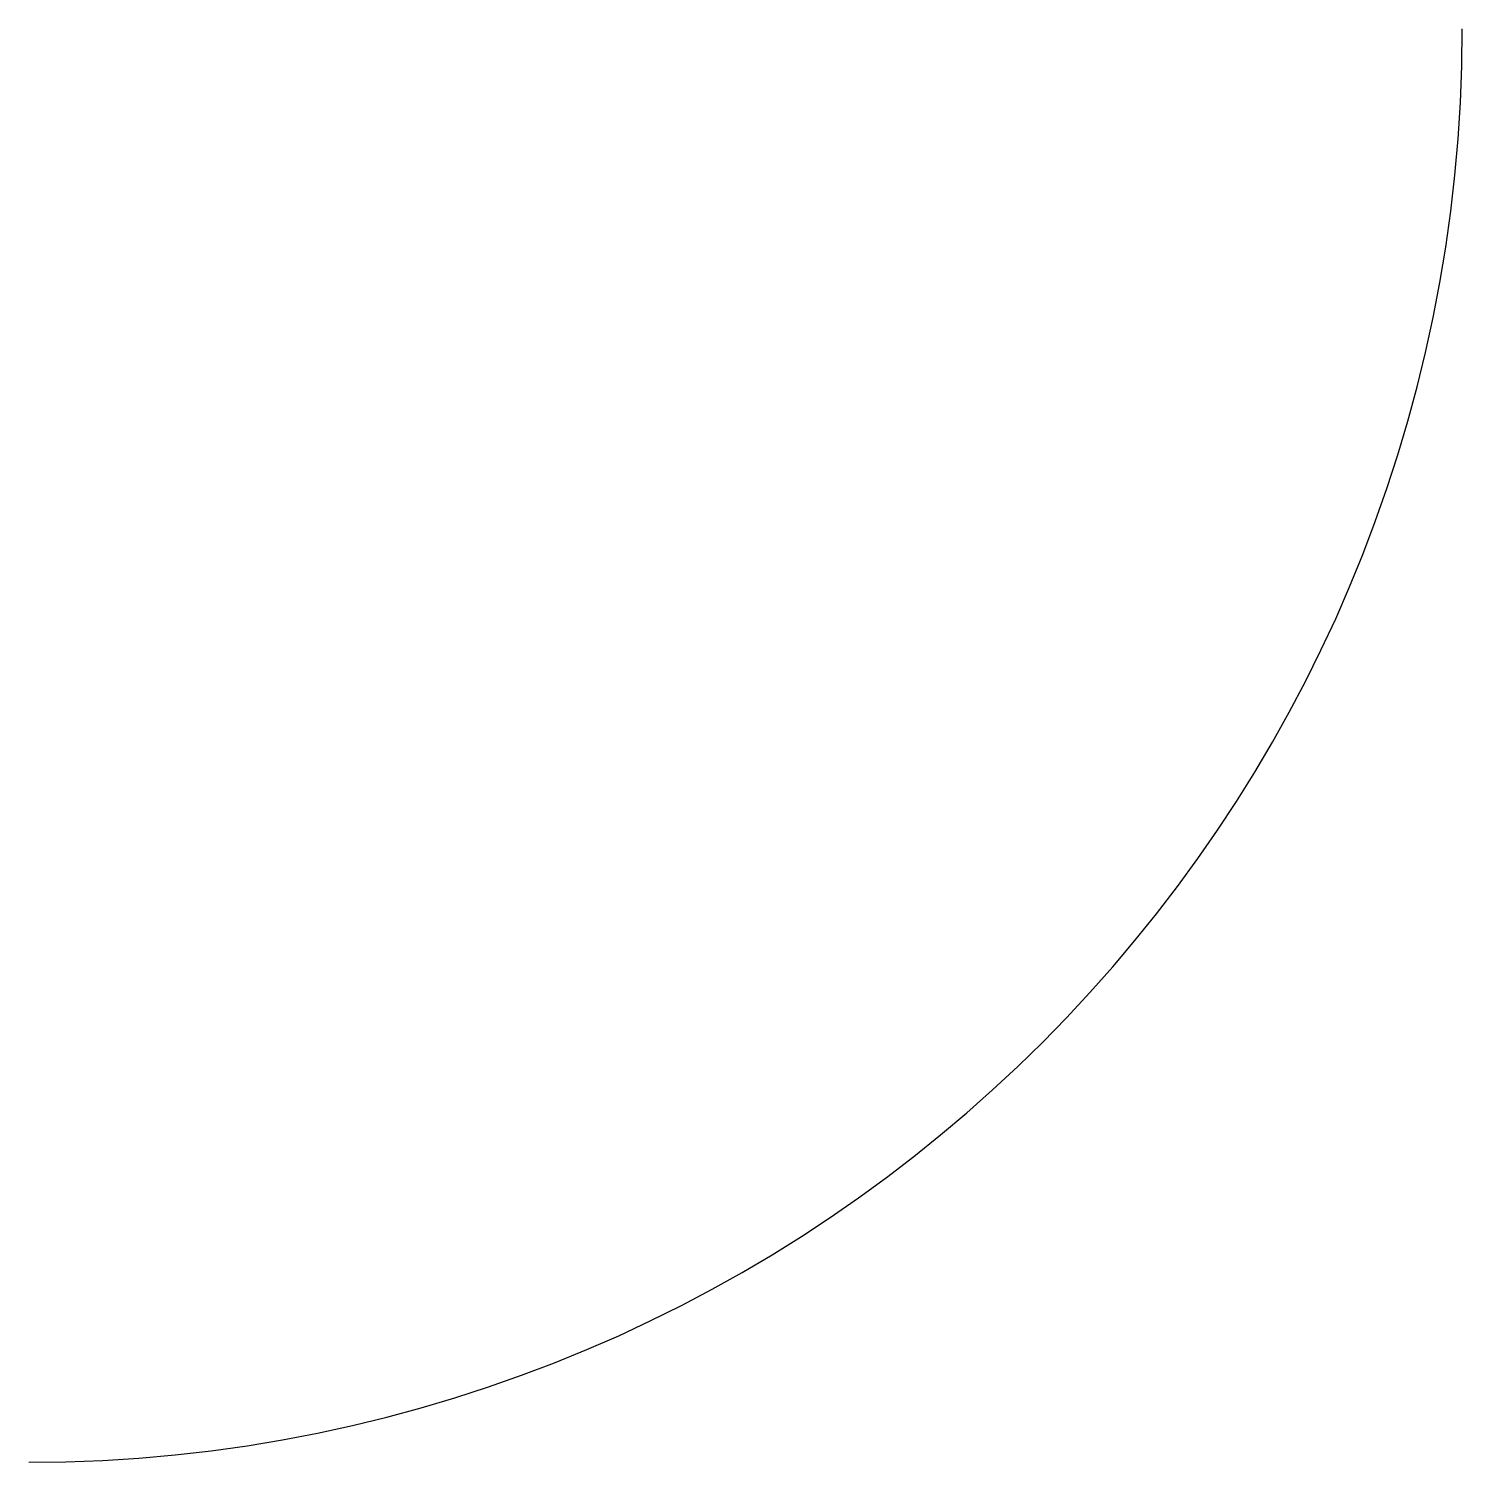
# Model space of a CAD drawing. Header units: millimetres. Extents: x 0 to 50, y 0 to 50.
import ezdxf

# ---------------------------------------------------------------- set-up
doc = ezdxf.new("R2010")
doc.units = ezdxf.units.MM
doc.layers.get('0').update_dxf_attribs({"linetype": 'CONTINUOUS', "lineweight": 25, "true_color": 0x000000})

msp = doc.modelspace()

# ---------------------------------------------------------------- linework, layer by layer
msp.add_arc((0, 50), 50, 270, 0)

doc.saveas('drawing.dxf')
